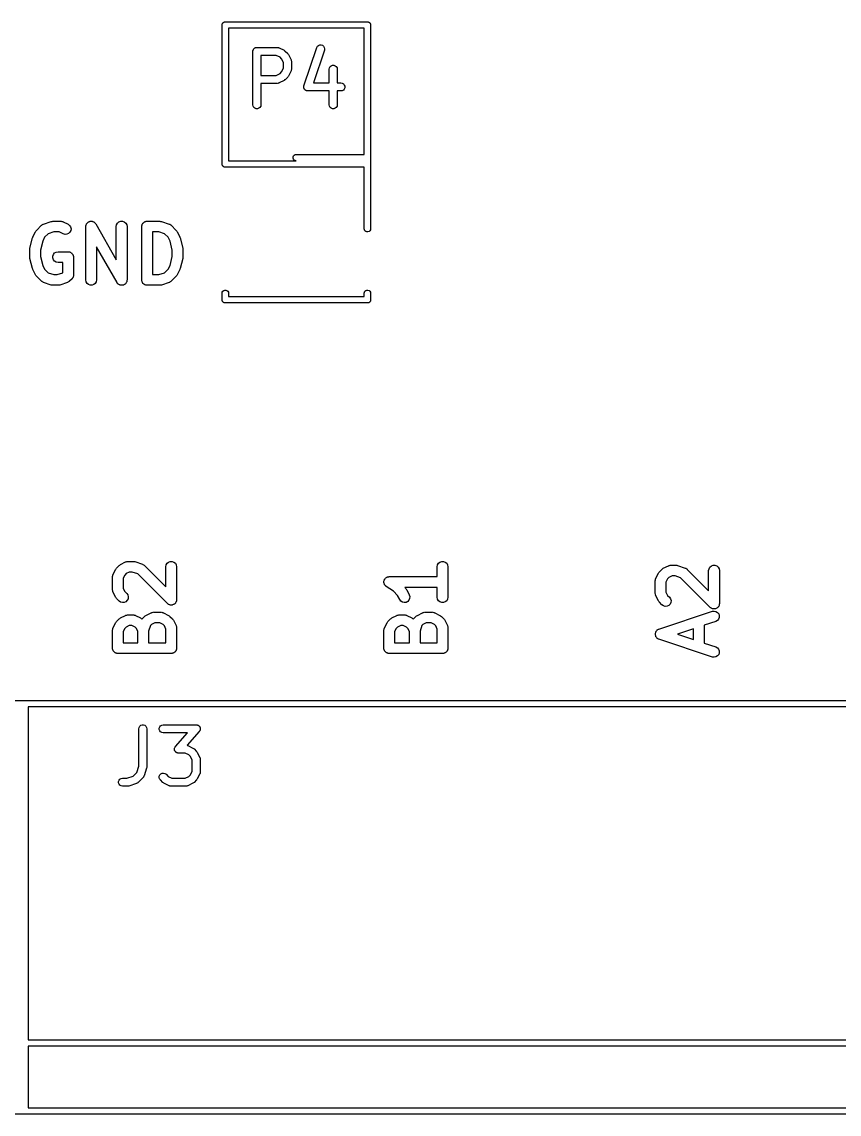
# Model space of a CAD drawing. Extents: x 78 to 141.7, y -125.4 to -84.3.
# Drawn here: x 110.74 to 126.04, y -125.2 to -104.77 of the extents above; entities that cross this region are included whole.
import ezdxf

# ---------------------------------------------------------------- set-up
doc = ezdxf.new("R2010")
doc.units = 0
doc.header["$MEASUREMENT"] = 0
doc.layers.add('BLACK', color=7, linetype='CONTINUOUS')

msp = doc.modelspace()

# ---------------------------------------------------------------- linework, layer by layer
at = {"layer": 'BLACK', "linetype": 'CONTINUOUS'}
for p, q in [((114.492, -104.814), (114.494, -104.809)), ((114.492, -104.82), (114.492, -104.814)), ((114.492, -107.414), (114.492, -104.82)), ((114.492, -104.82), (114.492, -104.82)), ((114.494, -104.809), (114.495, -104.804)), ((114.495, -104.804), (114.498, -104.8)), ((114.498, -104.8), (114.499, -104.795)), ((114.499, -104.795), (114.503, -104.79)), ((114.503, -104.79), (114.505, -104.786)), ((114.505, -104.786), (114.51, -104.782)), ((114.51, -104.782), (114.513, -104.778)), ((114.513, -104.778), (114.518, -104.776)), ((114.518, -104.776), (114.522, -104.772)), ((114.522, -104.772), (114.527, -104.77)), ((114.527, -104.77), (114.531, -104.768)), ((114.531, -104.768), (114.537, -104.767)), ((114.537, -104.767), (114.542, -104.765)), ((114.542, -104.765), (114.547, -104.765)), ((114.547, -104.765), (114.547, -104.765)), ((114.547, -104.765), (117.217, -104.765)), ((117.217, -104.765), (117.217, -104.765)), ((117.217, -104.765), (117.223, -104.765)), ((117.223, -104.765), (117.228, -104.767)), ((117.228, -104.767), (117.233, -104.768)), ((117.233, -104.768), (117.238, -104.77)), ((117.238, -104.77), (117.243, -104.772)), ((117.243, -104.772), (117.247, -104.776)), ((117.247, -104.776), (117.251, -104.778)), ((117.251, -104.778), (117.255, -104.782)), ((117.255, -104.782), (117.259, -104.786)), ((117.259, -104.786), (117.261, -104.79)), ((117.261, -104.79), (117.265, -104.795)), ((117.265, -104.795), (117.267, -104.8)), ((117.267, -104.8), (117.269, -104.804)), ((117.269, -104.804), (117.27, -104.809)), ((117.27, -104.809), (117.272, -104.814)), ((117.272, -104.814), (117.272, -104.82)), ((117.272, -104.82), (117.272, -104.82)), ((117.272, -104.82), (117.272, -108.64)), ((117.152, -104.885), (114.612, -104.885)), ((114.612, -104.885), (114.612, -107.365)), ((117.152, -107.245), (117.152, -104.885)), ((115.087, -105.269), (115.092, -105.265)), ((115.092, -105.265), (115.096, -105.26)), ((115.096, -105.26), (115.101, -105.257)), ((115.101, -105.257), (115.107, -105.252)), ((115.107, -105.252), (115.113, -105.25)), ((115.113, -105.25), (115.118, -105.247)), ((115.118, -105.247), (115.125, -105.246)), ((115.125, -105.246), (115.131, -105.244)), ((115.131, -105.244), (115.138, -105.244)), ((115.138, -105.244), (115.144, -105.242)), ((115.144, -105.242), (115.525, -105.242)), ((115.525, -105.242), (115.529, -105.243)), ((115.529, -105.243), (115.534, -105.243)), ((115.534, -105.243), (115.542, -105.245)), ((115.542, -105.245), (115.551, -105.247)), ((115.551, -105.247), (115.554, -105.249)), ((115.554, -105.249), (115.559, -105.25)), ((115.559, -105.25), (115.654, -105.298)), ((116.025, -105.96), (116.263, -105.246)), ((116.263, -105.246), (116.276, -105.223)), ((116.276, -105.223), (116.295, -105.206)), ((116.295, -105.206), (116.319, -105.196)), ((116.319, -105.196), (116.346, -105.196)), ((116.346, -105.196), (116.37, -105.204)), ((116.37, -105.204), (116.391, -105.22)), ((116.391, -105.22), (116.404, -105.242)), ((116.404, -105.242), (116.409, -105.268)), ((115.069, -105.317), (115.07, -105.311)), ((115.069, -106.317), (115.069, -105.317)), ((115.07, -105.304), (115.072, -105.298)), ((115.07, -105.311), (115.07, -105.304)), ((115.072, -105.298), (115.074, -105.292)), ((115.074, -105.292), (115.077, -105.286)), ((115.077, -105.286), (115.079, -105.28)), ((115.079, -105.28), (115.083, -105.275)), ((115.083, -105.275), (115.087, -105.269)), ((115.219, -105.392), (115.219, -105.766)), ((115.507, -105.392), (115.219, -105.392)), ((115.576, -105.427), (115.507, -105.392)), ((115.606, -105.457), (115.576, -105.427)), ((115.64, -105.526), (115.606, -105.457)), ((115.654, -105.298), (115.663, -105.305)), ((115.663, -105.305), (115.673, -105.312)), ((115.673, -105.312), (115.721, -105.36)), ((115.721, -105.36), (115.728, -105.369)), ((115.728, -105.369), (115.735, -105.379)), ((115.735, -105.379), (115.783, -105.474)), ((116.406, -105.293), (116.2, -105.909)), ((116.409, -105.268), (116.406, -105.293)), ((115.606, -105.702), (115.64, -105.633)), ((115.64, -105.633), (115.64, -105.526)), ((115.783, -105.474), (115.784, -105.478)), ((115.784, -105.478), (115.786, -105.482)), ((115.786, -105.482), (115.787, -105.491)), ((115.787, -105.668), (115.786, -105.676)), ((115.787, -105.491), (115.79, -105.499)), ((115.79, -105.659), (115.787, -105.668)), ((115.79, -105.499), (115.79, -105.504)), ((115.79, -105.504), (115.79, -105.508)), ((115.79, -105.508), (115.79, -105.651)), ((115.79, -105.651), (115.79, -105.655)), ((115.79, -105.655), (115.79, -105.659)), ((116.498, -105.651), (116.502, -105.625)), ((116.498, -105.909), (116.498, -105.651)), ((116.502, -105.625), (116.515, -105.603)), ((116.515, -105.603), (116.535, -105.586)), ((116.535, -105.586), (116.56, -105.577)), ((116.56, -105.577), (116.586, -105.577)), ((116.586, -105.577), (116.61, -105.586)), ((116.61, -105.586), (116.63, -105.603)), ((116.63, -105.603), (116.643, -105.625)), ((116.643, -105.625), (116.648, -105.651)), ((116.648, -105.651), (116.648, -105.909)), ((115.219, -105.766), (115.507, -105.766)), ((115.507, -105.766), (115.576, -105.732)), ((115.654, -105.861), (115.559, -105.908)), ((115.576, -105.732), (115.606, -105.702)), ((115.663, -105.853), (115.654, -105.861)), ((115.673, -105.847), (115.663, -105.853)), ((115.721, -105.799), (115.673, -105.847)), ((115.728, -105.789), (115.721, -105.799)), ((115.735, -105.779), (115.728, -105.789)), ((115.783, -105.684), (115.735, -105.779)), ((115.784, -105.68), (115.783, -105.684)), ((115.786, -105.676), (115.784, -105.68)), ((115.525, -105.916), (115.219, -105.916)), ((115.219, -105.916), (115.219, -106.317)), ((115.529, -105.915), (115.525, -105.916)), ((115.534, -105.916), (115.529, -105.915)), ((115.542, -105.913), (115.534, -105.916)), ((115.551, -105.912), (115.542, -105.913)), ((115.554, -105.91), (115.551, -105.912)), ((115.559, -105.908), (115.554, -105.91)), ((116.021, -105.986), (116.023, -105.979)), ((116.023, -105.992), (116.021, -105.986)), ((116.023, -105.971), (116.024, -105.966)), ((116.023, -105.979), (116.023, -105.971)), ((116.023, -105.997), (116.023, -105.992)), ((116.025, -106.004), (116.023, -105.997)), ((116.024, -105.966), (116.025, -105.96)), ((116.027, -106.012), (116.025, -106.004)), ((116.03, -106.016), (116.027, -106.012)), ((116.031, -106.022), (116.03, -106.016)), ((116.036, -106.027), (116.031, -106.022)), ((116.04, -106.034), (116.036, -106.027)), ((116.045, -106.037), (116.04, -106.034)), ((116.048, -106.042), (116.045, -106.037)), ((116.055, -106.045), (116.048, -106.042)), ((116.061, -106.05), (116.055, -106.045)), ((116.066, -106.052), (116.061, -106.05)), ((116.071, -106.055), (116.066, -106.052)), ((116.078, -106.056), (116.071, -106.055)), ((116.085, -106.058), (116.078, -106.056)), ((116.091, -106.058), (116.085, -106.058)), ((116.096, -106.059), (116.091, -106.058)), ((116.498, -106.059), (116.096, -106.059)), ((116.2, -105.909), (116.498, -105.909)), ((116.498, -106.317), (116.498, -106.059)), ((116.648, -105.909), (116.715, -105.909)), ((116.715, -106.059), (116.648, -106.059)), ((116.648, -106.059), (116.648, -106.317)), ((116.715, -105.909), (116.741, -105.914)), ((116.741, -106.055), (116.715, -106.059)), ((116.741, -105.914), (116.764, -105.927)), ((116.764, -106.042), (116.741, -106.055)), ((116.764, -105.927), (116.78, -105.947)), ((116.78, -106.022), (116.764, -106.042)), ((116.78, -105.947), (116.789, -105.971)), ((116.789, -105.997), (116.78, -106.022)), ((116.789, -105.971), (116.789, -105.997)), ((115.074, -106.343), (115.069, -106.317)), ((115.087, -106.366), (115.074, -106.343)), ((115.107, -106.382), (115.087, -106.366)), ((115.131, -106.391), (115.107, -106.382)), ((115.157, -106.391), (115.131, -106.391)), ((115.182, -106.382), (115.157, -106.391)), ((115.201, -106.366), (115.182, -106.382)), ((115.215, -106.343), (115.201, -106.366)), ((115.219, -106.317), (115.215, -106.343)), ((116.502, -106.343), (116.498, -106.317)), ((116.515, -106.366), (116.502, -106.343)), ((116.535, -106.382), (116.515, -106.366)), ((116.56, -106.391), (116.535, -106.382)), ((116.586, -106.391), (116.56, -106.391)), ((116.61, -106.382), (116.586, -106.391)), ((116.63, -106.366), (116.61, -106.382)), ((116.643, -106.343), (116.63, -106.366)), ((116.648, -106.317), (116.643, -106.343)), ((115.822, -107.294), (115.829, -107.275)), ((115.822, -107.316), (115.822, -107.294)), ((115.829, -107.275), (115.843, -107.258)), ((115.843, -107.258), (115.861, -107.248)), ((115.861, -107.248), (115.877, -107.245)), ((115.877, -107.245), (117.152, -107.245)), ((114.492, -107.436), (114.492, -107.414)), ((114.494, -107.441), (114.492, -107.436)), ((114.495, -107.446), (114.494, -107.441)), ((114.498, -107.45), (114.495, -107.446)), ((114.499, -107.455), (114.498, -107.45)), ((114.503, -107.46), (114.499, -107.455)), ((114.505, -107.464), (114.503, -107.46)), ((114.51, -107.468), (114.505, -107.464)), ((114.513, -107.472), (114.51, -107.468)), ((114.518, -107.474), (114.513, -107.472)), ((114.522, -107.478), (114.518, -107.474)), ((114.527, -107.48), (114.522, -107.478)), ((114.531, -107.482), (114.527, -107.48)), ((114.537, -107.483), (114.531, -107.482)), ((114.542, -107.485), (114.537, -107.483)), ((114.547, -107.485), (114.542, -107.485)), ((117.152, -107.485), (114.547, -107.485)), ((114.547, -107.485), (114.547, -107.485)), ((114.612, -107.365), (115.877, -107.365)), ((115.829, -107.335), (115.822, -107.316)), ((115.843, -107.352), (115.829, -107.335)), ((115.861, -107.362), (115.843, -107.352)), ((115.877, -107.365), (115.861, -107.362)), ((117.152, -108.64), (117.152, -107.485)), ((111.152, -108.548), (111.294, -108.501)), ((111.294, -108.501), (111.31, -108.498)), ((111.31, -108.498), (111.326, -108.495)), ((111.326, -108.495), (111.469, -108.495)), ((111.469, -108.495), (111.475, -108.496)), ((111.475, -108.496), (111.48, -108.496)), ((111.48, -108.496), (111.492, -108.499)), ((111.492, -108.499), (111.503, -108.501)), ((111.503, -108.501), (111.508, -108.504)), ((111.508, -108.504), (111.514, -108.506)), ((111.514, -108.506), (111.609, -108.554)), ((111.96, -108.538), (111.964, -108.531)), ((111.964, -108.531), (111.971, -108.525)), ((111.971, -108.525), (111.976, -108.518)), ((111.976, -108.518), (111.984, -108.514)), ((111.984, -108.514), (111.99, -108.509)), ((111.99, -108.509), (111.999, -108.506)), ((111.999, -108.506), (112.007, -108.501)), ((112.007, -108.501), (112.015, -108.5)), ((112.015, -108.5), (112.023, -108.497)), ((112.023, -108.497), (112.032, -108.497)), ((112.032, -108.497), (112.041, -108.495)), ((112.041, -108.495), (112.049, -108.497)), ((112.049, -108.497), (112.058, -108.497)), ((112.058, -108.497), (112.066, -108.5)), ((112.066, -108.5), (112.075, -108.502)), ((112.075, -108.502), (112.082, -108.506)), ((112.082, -108.506), (112.09, -108.509)), ((112.09, -108.509), (112.097, -108.515)), ((112.097, -108.515), (112.105, -108.519)), ((112.105, -108.519), (112.11, -108.526)), ((112.11, -108.526), (112.117, -108.531)), ((112.117, -108.531), (112.121, -108.539)), ((112.518, -108.561), (112.535, -108.531)), ((112.535, -108.531), (112.562, -108.509)), ((112.562, -108.509), (112.594, -108.497)), ((112.594, -108.497), (112.629, -108.497)), ((112.629, -108.497), (112.662, -108.509)), ((112.662, -108.509), (112.688, -108.531)), ((112.688, -108.531), (112.706, -108.561)), ((113.007, -108.539), (113.011, -108.531)), ((113.011, -108.531), (113.018, -108.525)), ((113.018, -108.525), (113.024, -108.519)), ((113.024, -108.519), (113.031, -108.514)), ((113.031, -108.514), (113.038, -108.509)), ((113.038, -108.509), (113.046, -108.506)), ((113.046, -108.506), (113.054, -108.501)), ((113.054, -108.501), (113.062, -108.5)), ((113.062, -108.5), (113.071, -108.497)), ((113.071, -108.497), (113.079, -108.497)), ((113.079, -108.497), (113.088, -108.495)), ((113.088, -108.495), (113.326, -108.495)), ((113.326, -108.495), (113.342, -108.498)), ((113.342, -108.498), (113.358, -108.501)), ((113.358, -108.501), (113.501, -108.548)), ((110.951, -108.789), (110.999, -108.694)), ((110.999, -108.694), (111.008, -108.681)), ((111.008, -108.681), (111.017, -108.668)), ((111.017, -108.668), (111.113, -108.572)), ((111.113, -108.572), (111.117, -108.569)), ((111.117, -108.569), (111.121, -108.565)), ((111.121, -108.565), (111.131, -108.559)), ((111.131, -108.559), (111.141, -108.552)), ((111.141, -108.552), (111.147, -108.551)), ((111.147, -108.551), (111.152, -108.548)), ((111.237, -108.73), (111.17, -108.797)), ((111.342, -108.695), (111.237, -108.73)), ((111.445, -108.695), (111.342, -108.695)), ((111.519, -108.732), (111.445, -108.695)), ((111.553, -108.742), (111.519, -108.732)), ((111.587, -108.74), (111.553, -108.742)), ((111.619, -108.726), (111.587, -108.74)), ((111.609, -108.554), (111.637, -108.574)), ((111.645, -108.703), (111.619, -108.726)), ((111.637, -108.574), (111.656, -108.603)), ((111.66, -108.672), (111.645, -108.703)), ((111.656, -108.603), (111.664, -108.637)), ((111.664, -108.637), (111.66, -108.672)), ((111.94, -108.595), (111.942, -108.587)), ((111.94, -109.595), (111.94, -108.595)), ((111.942, -108.578), (111.945, -108.57)), ((111.942, -108.587), (111.942, -108.578)), ((111.945, -108.57), (111.946, -108.561)), ((111.946, -108.561), (111.951, -108.553)), ((111.951, -108.553), (111.954, -108.545)), ((111.954, -108.545), (111.96, -108.538)), ((112.121, -108.539), (112.127, -108.546)), ((112.127, -108.546), (112.512, -109.219)), ((112.512, -108.595), (112.518, -108.561)), ((112.512, -109.219), (112.512, -108.595)), ((112.706, -108.561), (112.712, -108.595)), ((112.712, -108.595), (112.712, -109.595)), ((112.988, -108.595), (112.99, -108.587)), ((112.988, -109.595), (112.988, -108.595)), ((112.99, -108.578), (112.993, -108.57)), ((112.99, -108.587), (112.99, -108.578)), ((112.993, -108.57), (112.994, -108.561)), ((112.994, -108.561), (112.998, -108.554)), ((112.998, -108.554), (113.001, -108.545)), ((113.001, -108.545), (113.007, -108.539)), ((113.188, -108.695), (113.188, -109.495)), ((113.31, -108.695), (113.188, -108.695)), ((113.415, -108.73), (113.31, -108.695)), ((113.482, -108.797), (113.415, -108.73)), ((113.501, -108.548), (113.506, -108.551)), ((113.506, -108.551), (113.511, -108.552)), ((113.511, -108.552), (113.521, -108.559)), ((113.521, -108.559), (113.531, -108.565)), ((113.531, -108.565), (113.535, -108.569)), ((113.535, -108.569), (113.54, -108.572)), ((113.54, -108.572), (113.635, -108.668)), ((113.635, -108.668), (113.644, -108.681)), ((113.644, -108.681), (113.654, -108.694)), ((113.654, -108.694), (113.701, -108.789)), ((117.155, -108.656), (117.152, -108.64)), ((117.165, -108.674), (117.155, -108.656)), ((117.182, -108.688), (117.165, -108.674)), ((117.202, -108.695), (117.182, -108.688)), ((117.223, -108.695), (117.202, -108.695)), ((117.243, -108.688), (117.223, -108.695)), ((117.259, -108.674), (117.243, -108.688)), ((117.269, -108.656), (117.259, -108.674)), ((117.272, -108.64), (117.269, -108.656)), ((110.896, -109), (110.943, -108.809)), ((110.943, -108.809), (110.948, -108.799)), ((110.948, -108.799), (110.951, -108.789)), ((111.135, -108.868), (111.093, -109.036)), ((111.17, -108.797), (111.135, -108.868)), ((113.517, -108.868), (113.482, -108.797)), ((113.559, -109.036), (113.517, -108.868)), ((113.701, -108.789), (113.704, -108.799)), ((113.704, -108.799), (113.709, -108.809)), ((113.709, -108.809), (113.756, -109)), ((110.893, -109.024), (110.895, -109.012)), ((110.893, -109.167), (110.893, -109.024)), ((110.895, -109.012), (110.896, -109)), ((111.093, -109.036), (111.093, -109.154)), ((111.323, -109.149), (111.335, -109.117)), ((111.323, -109.184), (111.323, -109.149)), ((111.335, -109.117), (111.357, -109.09)), ((111.357, -109.09), (111.387, -109.073)), ((111.387, -109.073), (111.421, -109.067)), ((111.421, -109.067), (111.612, -109.067)), ((111.612, -109.067), (111.62, -109.068)), ((111.62, -109.068), (111.629, -109.068)), ((111.629, -109.068), (111.637, -109.071)), ((111.637, -109.071), (111.646, -109.073)), ((111.646, -109.073), (111.654, -109.077)), ((111.654, -109.077), (111.662, -109.08)), ((111.662, -109.08), (111.669, -109.086)), ((111.669, -109.086), (111.676, -109.09)), ((111.676, -109.09), (111.682, -109.097)), ((111.682, -109.097), (111.688, -109.103)), ((111.688, -109.103), (111.693, -109.11)), ((111.693, -109.11), (111.698, -109.117)), ((111.698, -109.117), (111.701, -109.125)), ((111.701, -109.125), (111.706, -109.133)), ((111.706, -109.133), (111.707, -109.141)), ((111.707, -109.141), (111.71, -109.149)), ((111.71, -109.149), (111.71, -109.158)), ((112.525, -109.645), (112.14, -108.972)), ((112.14, -108.972), (112.14, -109.595)), ((113.559, -109.155), (113.559, -109.036)), ((113.756, -109), (113.757, -109.012)), ((113.757, -109.012), (113.759, -109.024)), ((113.759, -109.024), (113.759, -109.167)), ((110.895, -109.179), (110.893, -109.167)), ((110.896, -109.191), (110.895, -109.179)), ((110.943, -109.382), (110.896, -109.191)), ((111.093, -109.154), (111.135, -109.322)), ((111.135, -109.322), (111.17, -109.393)), ((111.335, -109.217), (111.323, -109.184)), ((111.357, -109.243), (111.335, -109.217)), ((111.387, -109.261), (111.357, -109.243)), ((111.421, -109.267), (111.387, -109.261)), ((111.512, -109.267), (111.421, -109.267)), ((111.512, -109.459), (111.512, -109.267)), ((111.71, -109.158), (111.712, -109.167)), ((111.712, -109.167), (111.712, -109.5)), ((113.482, -109.393), (113.517, -109.322)), ((113.517, -109.322), (113.559, -109.155)), ((113.756, -109.191), (113.709, -109.382)), ((113.757, -109.179), (113.756, -109.191)), ((113.759, -109.167), (113.757, -109.179)), ((110.948, -109.392), (110.943, -109.382)), ((110.951, -109.402), (110.948, -109.392)), ((110.999, -109.497), (110.951, -109.402)), ((111.008, -109.51), (110.999, -109.497)), ((111.017, -109.523), (111.008, -109.51)), ((111.113, -109.618), (111.017, -109.523)), ((111.17, -109.393), (111.237, -109.46)), ((111.237, -109.46), (111.342, -109.495)), ((111.342, -109.495), (111.405, -109.495)), ((111.405, -109.495), (111.51, -109.46)), ((111.51, -109.46), (111.512, -109.459)), ((111.695, -109.553), (111.688, -109.564)), ((111.702, -109.542), (111.695, -109.553)), ((111.704, -109.538), (111.702, -109.542)), ((111.706, -109.534), (111.704, -109.538)), ((111.708, -109.521), (111.706, -109.534)), ((111.711, -109.509), (111.708, -109.521)), ((111.712, -109.5), (111.711, -109.504)), ((111.711, -109.504), (111.711, -109.509)), ((113.188, -109.495), (113.31, -109.495)), ((113.31, -109.495), (113.415, -109.46)), ((113.415, -109.46), (113.482, -109.393)), ((113.635, -109.523), (113.54, -109.618)), ((113.644, -109.51), (113.635, -109.523)), ((113.654, -109.497), (113.644, -109.51)), ((113.701, -109.402), (113.654, -109.497)), ((113.704, -109.392), (113.701, -109.402)), ((113.709, -109.382), (113.704, -109.392)), ((111.117, -109.622), (111.113, -109.618)), ((111.121, -109.626), (111.117, -109.622)), ((111.131, -109.632), (111.121, -109.626)), ((111.141, -109.638), (111.131, -109.632)), ((111.147, -109.64), (111.141, -109.638)), ((111.152, -109.643), (111.147, -109.64)), ((111.294, -109.69), (111.152, -109.643)), ((111.31, -109.693), (111.294, -109.69)), ((111.326, -109.695), (111.31, -109.693)), ((111.421, -109.695), (111.326, -109.695)), ((111.437, -109.693), (111.421, -109.695)), ((111.453, -109.69), (111.437, -109.693)), ((111.596, -109.643), (111.453, -109.69)), ((111.601, -109.64), (111.596, -109.643)), ((111.606, -109.638), (111.601, -109.64)), ((111.616, -109.632), (111.606, -109.638)), ((111.626, -109.626), (111.616, -109.632)), ((111.63, -109.622), (111.626, -109.626)), ((111.635, -109.618), (111.63, -109.622)), ((111.683, -109.571), (111.635, -109.618)), ((111.685, -109.567), (111.683, -109.571)), ((111.688, -109.564), (111.685, -109.567)), ((111.946, -109.63), (111.94, -109.595)), ((111.964, -109.66), (111.946, -109.63)), ((111.99, -109.682), (111.964, -109.66)), ((112.023, -109.694), (111.99, -109.682)), ((112.058, -109.694), (112.023, -109.694)), ((112.09, -109.682), (112.058, -109.694)), ((112.117, -109.66), (112.09, -109.682)), ((112.134, -109.63), (112.117, -109.66)), ((112.14, -109.595), (112.134, -109.63)), ((112.531, -109.652), (112.525, -109.645)), ((112.535, -109.66), (112.531, -109.652)), ((112.542, -109.665), (112.535, -109.66)), ((112.547, -109.672), (112.542, -109.665)), ((112.555, -109.676), (112.547, -109.672)), ((112.562, -109.682), (112.555, -109.676)), ((112.57, -109.685), (112.562, -109.682)), ((112.577, -109.689), (112.57, -109.685)), ((112.586, -109.691), (112.577, -109.689)), ((112.594, -109.694), (112.586, -109.691)), ((112.603, -109.694), (112.594, -109.694)), ((112.611, -109.695), (112.603, -109.694)), ((112.62, -109.694), (112.611, -109.695)), ((112.629, -109.694), (112.62, -109.694)), ((112.637, -109.691), (112.629, -109.694)), ((112.646, -109.69), (112.637, -109.691)), ((112.653, -109.685), (112.646, -109.69)), ((112.662, -109.682), (112.653, -109.685)), ((112.668, -109.677), (112.662, -109.682)), ((112.676, -109.672), (112.668, -109.677)), ((112.682, -109.665), (112.676, -109.672)), ((112.688, -109.66), (112.682, -109.665)), ((112.693, -109.652), (112.688, -109.66)), ((112.698, -109.646), (112.693, -109.652)), ((112.701, -109.637), (112.698, -109.646)), ((112.706, -109.63), (112.701, -109.637)), ((112.707, -109.621), (112.706, -109.63)), ((112.71, -109.613), (112.707, -109.621)), ((112.712, -109.595), (112.71, -109.604)), ((112.71, -109.604), (112.71, -109.613)), ((112.99, -109.604), (112.988, -109.595)), ((112.99, -109.613), (112.99, -109.604)), ((112.993, -109.621), (112.99, -109.613)), ((112.994, -109.63), (112.993, -109.621)), ((112.998, -109.637), (112.994, -109.63)), ((113.001, -109.645), (112.998, -109.637)), ((113.007, -109.652), (113.001, -109.645)), ((113.011, -109.66), (113.007, -109.652)), ((113.018, -109.665), (113.011, -109.66)), ((113.024, -109.672), (113.018, -109.665)), ((113.031, -109.676), (113.024, -109.672)), ((113.038, -109.682), (113.031, -109.676)), ((113.046, -109.685), (113.038, -109.682)), ((113.054, -109.689), (113.046, -109.685)), ((113.062, -109.691), (113.054, -109.689)), ((113.071, -109.694), (113.062, -109.691)), ((113.079, -109.694), (113.071, -109.694)), ((113.088, -109.695), (113.079, -109.694)), ((113.326, -109.695), (113.088, -109.695)), ((113.342, -109.693), (113.326, -109.695)), ((113.358, -109.69), (113.342, -109.693)), ((113.501, -109.643), (113.358, -109.69)), ((113.506, -109.64), (113.501, -109.643)), ((113.511, -109.638), (113.506, -109.64)), ((113.521, -109.632), (113.511, -109.638)), ((113.531, -109.626), (113.521, -109.632)), ((113.535, -109.622), (113.531, -109.626)), ((113.54, -109.618), (113.535, -109.622)), ((114.492, -109.84), (114.495, -109.824)), ((114.492, -109.954), (114.492, -109.84)), ((114.492, -109.976), (114.492, -109.954)), ((114.495, -109.824), (114.505, -109.806)), ((114.505, -109.806), (114.522, -109.792)), ((114.522, -109.792), (114.542, -109.785)), ((114.542, -109.785), (114.563, -109.785)), ((114.563, -109.785), (114.583, -109.792)), ((114.583, -109.792), (114.599, -109.806)), ((114.599, -109.806), (114.609, -109.824)), ((114.609, -109.824), (114.612, -109.84)), ((114.612, -109.84), (114.612, -109.905)), ((114.612, -109.905), (117.152, -109.905)), ((117.152, -109.84), (117.155, -109.824)), ((117.152, -109.905), (117.152, -109.84)), ((117.155, -109.824), (117.165, -109.806)), ((117.165, -109.806), (117.182, -109.792)), ((117.182, -109.792), (117.202, -109.785)), ((117.202, -109.785), (117.223, -109.785)), ((117.223, -109.785), (117.243, -109.792)), ((117.243, -109.792), (117.259, -109.806)), ((117.259, -109.806), (117.269, -109.824)), ((117.269, -109.824), (117.272, -109.84)), ((117.272, -109.84), (117.272, -109.97)), ((114.494, -109.981), (114.492, -109.976)), ((114.495, -109.986), (114.494, -109.981)), ((114.498, -109.99), (114.495, -109.986)), ((114.499, -109.995), (114.498, -109.99)), ((114.503, -110), (114.499, -109.995)), ((114.505, -110.004), (114.503, -110)), ((114.51, -110.008), (114.505, -110.004)), ((114.513, -110.012), (114.51, -110.008)), ((114.518, -110.014), (114.513, -110.012)), ((114.522, -110.018), (114.518, -110.014)), ((114.527, -110.02), (114.522, -110.018)), ((114.531, -110.022), (114.527, -110.02)), ((114.537, -110.023), (114.531, -110.022)), ((114.542, -110.025), (114.537, -110.023)), ((114.547, -110.025), (114.542, -110.025)), ((117.217, -110.025), (114.547, -110.025)), ((114.547, -110.025), (114.547, -110.025)), ((117.223, -110.025), (117.217, -110.025)), ((117.217, -110.025), (117.217, -110.025)), ((117.228, -110.023), (117.223, -110.025)), ((117.233, -110.022), (117.228, -110.023)), ((117.238, -110.02), (117.233, -110.022)), ((117.243, -110.018), (117.238, -110.02)), ((117.247, -110.014), (117.243, -110.018)), ((117.251, -110.012), (117.247, -110.014)), ((117.255, -110.008), (117.251, -110.012)), ((117.259, -110.004), (117.255, -110.008)), ((117.261, -110), (117.259, -110.004)), ((117.265, -109.995), (117.261, -110)), ((117.267, -109.99), (117.265, -109.995)), ((117.269, -109.986), (117.267, -109.99)), ((117.27, -109.981), (117.269, -109.986)), ((117.272, -109.976), (117.27, -109.981)), ((117.272, -109.97), (117.272, -109.97)), ((117.272, -109.97), (117.272, -109.976)), ((112.591, -114.919), (112.686, -114.872)), ((112.686, -114.872), (112.692, -114.87)), ((112.692, -114.87), (112.697, -114.867)), ((112.697, -114.867), (112.708, -114.865)), ((112.708, -114.865), (112.72, -114.862)), ((112.72, -114.862), (112.725, -114.862)), ((112.725, -114.862), (112.731, -114.861)), ((112.731, -114.861), (112.826, -114.861)), ((112.826, -114.861), (112.842, -114.864)), ((112.842, -114.864), (112.858, -114.866)), ((112.858, -114.866), (113.001, -114.914)), ((113.49, -114.875), (113.523, -114.863)), ((113.523, -114.863), (113.558, -114.863)), ((113.558, -114.863), (113.59, -114.875)), ((118.57, -114.875), (118.603, -114.863)), ((118.603, -114.863), (118.638, -114.863)), ((118.638, -114.863), (118.67, -114.875)), ((112.451, -115.107), (112.499, -115.012)), ((112.499, -115.012), (112.508, -114.999)), ((112.508, -114.999), (112.517, -114.986)), ((112.517, -114.986), (112.565, -114.938)), ((112.565, -114.938), (112.578, -114.929)), ((112.578, -114.929), (112.591, -114.919)), ((112.755, -115.061), (112.695, -115.091)), ((112.81, -115.061), (112.755, -115.061)), ((112.915, -115.096), (112.81, -115.061)), ((113.001, -114.914), (113.006, -114.917)), ((113.006, -114.917), (113.011, -114.918)), ((113.011, -114.918), (113.021, -114.925)), ((113.021, -114.925), (113.031, -114.931)), ((113.031, -114.931), (113.035, -114.935)), ((113.035, -114.935), (113.04, -114.938)), ((113.04, -114.938), (113.44, -115.339)), ((113.44, -114.961), (113.447, -114.927)), ((113.44, -115.339), (113.44, -114.961)), ((113.447, -114.927), (113.464, -114.897)), ((113.464, -114.897), (113.49, -114.875)), ((113.59, -114.875), (113.617, -114.897)), ((113.617, -114.897), (113.634, -114.927)), ((113.634, -114.927), (113.64, -114.961)), ((113.64, -114.961), (113.64, -115.58)), ((118.52, -114.961), (118.527, -114.927)), ((118.52, -115.147), (118.52, -114.961)), ((118.527, -114.927), (118.544, -114.897)), ((118.544, -114.897), (118.57, -114.875)), ((118.67, -114.875), (118.697, -114.897)), ((118.697, -114.897), (118.714, -114.927)), ((118.714, -114.927), (118.72, -114.961)), ((118.72, -114.961), (118.72, -115.533)), ((122.659, -115.083), (122.668, -115.07)), ((122.668, -115.07), (122.677, -115.057)), ((122.677, -115.057), (122.725, -115.01)), ((122.725, -115.01), (122.738, -115)), ((122.738, -115), (122.751, -114.991)), ((122.751, -114.991), (122.846, -114.943)), ((122.846, -114.943), (122.852, -114.942)), ((122.852, -114.942), (122.857, -114.939)), ((122.857, -114.939), (122.868, -114.937)), ((122.868, -114.937), (122.88, -114.933)), ((122.88, -114.933), (122.885, -114.934)), ((122.885, -114.934), (122.891, -114.933)), ((122.891, -114.933), (122.986, -114.933)), ((122.986, -114.933), (123.002, -114.935)), ((123.002, -114.935), (123.018, -114.938)), ((123.018, -114.938), (123.161, -114.985)), ((123.161, -114.985), (123.166, -114.988)), ((123.166, -114.988), (123.171, -114.99)), ((123.171, -114.99), (123.181, -114.996)), ((123.181, -114.996), (123.191, -115.002)), ((123.191, -115.002), (123.195, -115.006)), ((123.195, -115.006), (123.2, -115.01)), ((123.2, -115.01), (123.6, -115.41)), ((123.6, -115.033), (123.607, -114.999)), ((123.6, -115.41), (123.6, -115.033)), ((123.607, -114.999), (123.624, -114.968)), ((123.624, -114.968), (123.65, -114.946)), ((123.65, -114.946), (123.683, -114.934)), ((123.683, -114.934), (123.718, -114.934)), ((123.718, -114.934), (123.75, -114.946)), ((123.75, -114.946), (123.777, -114.968)), ((123.777, -114.968), (123.794, -114.999)), ((123.794, -114.999), (123.8, -115.033)), ((123.8, -115.033), (123.8, -115.652)), ((112.44, -115.152), (112.441, -115.146)), ((112.44, -115.39), (112.44, -115.152)), ((112.441, -115.14), (112.444, -115.129)), ((112.441, -115.146), (112.441, -115.14)), ((112.444, -115.129), (112.447, -115.118)), ((112.447, -115.118), (112.449, -115.113)), ((112.449, -115.113), (112.451, -115.107)), ((112.67, -115.116), (112.64, -115.175)), ((112.64, -115.175), (112.64, -115.366)), ((112.695, -115.091), (112.67, -115.116)), ((113.47, -115.651), (112.915, -115.096)), ((117.521, -115.241), (117.522, -115.235)), ((117.522, -115.252), (117.521, -115.241)), ((117.522, -115.23), (117.526, -115.218)), ((117.522, -115.235), (117.522, -115.23)), ((117.522, -115.264), (117.522, -115.252)), ((117.524, -115.27), (117.522, -115.264)), ((117.525, -115.275), (117.524, -115.27)), ((117.53, -115.286), (117.525, -115.275)), ((117.526, -115.218), (117.529, -115.207)), ((117.529, -115.207), (117.532, -115.202)), ((117.532, -115.202), (117.534, -115.197)), ((117.534, -115.197), (117.542, -115.188)), ((117.542, -115.188), (117.548, -115.178)), ((117.548, -115.178), (117.553, -115.175)), ((117.553, -115.175), (117.556, -115.17)), ((117.556, -115.17), (117.567, -115.164)), ((117.567, -115.164), (117.576, -115.157)), ((117.576, -115.157), (117.581, -115.156)), ((117.581, -115.156), (117.586, -115.153)), ((117.586, -115.153), (117.598, -115.151)), ((117.598, -115.151), (117.61, -115.148)), ((117.61, -115.148), (117.615, -115.148)), ((117.615, -115.148), (117.62, -115.147)), ((117.62, -115.147), (118.52, -115.147)), ((122.6, -115.223), (122.602, -115.218)), ((122.6, -115.461), (122.6, -115.223)), ((122.601, -115.212), (122.604, -115.201)), ((122.602, -115.218), (122.601, -115.212)), ((122.604, -115.201), (122.607, -115.189)), ((122.607, -115.189), (122.609, -115.184)), ((122.609, -115.184), (122.611, -115.178)), ((122.611, -115.178), (122.659, -115.083)), ((122.83, -115.187), (122.8, -115.247)), ((122.8, -115.247), (122.8, -115.438)), ((122.855, -115.163), (122.83, -115.187)), ((122.915, -115.133), (122.855, -115.163)), ((122.97, -115.133), (122.915, -115.133)), ((123.075, -115.168), (122.97, -115.133)), ((123.63, -115.722), (123.075, -115.168)), ((112.441, -115.396), (112.44, -115.39)), ((112.441, -115.401), (112.441, -115.396)), ((112.444, -115.413), (112.441, -115.401)), ((112.447, -115.424), (112.444, -115.413)), ((112.449, -115.429), (112.447, -115.424)), ((112.451, -115.435), (112.449, -115.429)), ((112.499, -115.53), (112.451, -115.435)), ((112.64, -115.366), (112.67, -115.426)), ((112.67, -115.426), (112.706, -115.462)), ((112.706, -115.462), (112.726, -115.49)), ((117.534, -115.297), (117.53, -115.286)), ((117.537, -115.301), (117.534, -115.297)), ((117.54, -115.306), (117.537, -115.301)), ((117.549, -115.314), (117.54, -115.306)), ((117.556, -115.324), (117.549, -115.314)), ((117.561, -115.326), (117.556, -115.324)), ((117.565, -115.33), (117.561, -115.326)), ((117.7, -115.42), (117.565, -115.33)), ((117.776, -115.497), (117.7, -115.42)), ((118.52, -115.347), (117.91, -115.347)), ((117.91, -115.347), (117.929, -115.367)), ((117.929, -115.367), (117.939, -115.38)), ((117.939, -115.38), (117.948, -115.393)), ((117.948, -115.393), (117.996, -115.488)), ((118.52, -115.533), (118.52, -115.347)), ((122.602, -115.467), (122.6, -115.461)), ((122.601, -115.473), (122.602, -115.467)), ((122.604, -115.484), (122.601, -115.473)), ((122.607, -115.495), (122.604, -115.484)), ((122.8, -115.438), (122.83, -115.497)), ((112.508, -115.543), (112.499, -115.53)), ((112.517, -115.556), (112.508, -115.543)), ((112.565, -115.603), (112.517, -115.556)), ((112.593, -115.623), (112.565, -115.603)), ((112.627, -115.632), (112.593, -115.623)), ((112.662, -115.629), (112.627, -115.632)), ((112.693, -115.615), (112.662, -115.629)), ((112.718, -115.59), (112.693, -115.615)), ((112.732, -115.559), (112.718, -115.59)), ((112.726, -115.49), (112.735, -115.524)), ((112.735, -115.524), (112.732, -115.559)), ((113.48, -115.659), (113.47, -115.651)), ((113.49, -115.667), (113.48, -115.659)), ((113.495, -115.668), (113.49, -115.667)), ((113.498, -115.671), (113.495, -115.668)), ((113.511, -115.674), (113.498, -115.671)), ((113.523, -115.679), (113.511, -115.674)), ((113.528, -115.679), (113.523, -115.679)), ((113.532, -115.68), (113.528, -115.679)), ((113.545, -115.679), (113.532, -115.68)), ((113.558, -115.679), (113.545, -115.679)), ((113.562, -115.677), (113.558, -115.679)), ((113.566, -115.677), (113.562, -115.677)), ((113.578, -115.671), (113.566, -115.677)), ((113.59, -115.667), (113.578, -115.671)), ((113.594, -115.664), (113.59, -115.667)), ((113.598, -115.662), (113.594, -115.664)), ((113.607, -115.653), (113.598, -115.662)), ((113.617, -115.645), (113.607, -115.653)), ((113.619, -115.641), (113.617, -115.645)), ((113.622, -115.638), (113.619, -115.641)), ((113.628, -115.626), (113.622, -115.638)), ((113.634, -115.615), (113.628, -115.626)), ((113.635, -115.61), (113.634, -115.615)), ((113.637, -115.606), (113.635, -115.61)), ((113.638, -115.593), (113.637, -115.606)), ((113.64, -115.58), (113.638, -115.593)), ((117.817, -115.577), (117.776, -115.497)), ((117.837, -115.605), (117.817, -115.577)), ((117.866, -115.624), (117.837, -115.605)), ((117.9, -115.633), (117.866, -115.624)), ((117.935, -115.629), (117.9, -115.633)), ((117.966, -115.613), (117.935, -115.629)), ((117.99, -115.588), (117.966, -115.613)), ((118.003, -115.556), (117.99, -115.588)), ((117.996, -115.488), (118.006, -115.521)), ((118.006, -115.521), (118.003, -115.556)), ((118.527, -115.567), (118.52, -115.533)), ((118.544, -115.597), (118.527, -115.567)), ((118.57, -115.619), (118.544, -115.597)), ((118.603, -115.631), (118.57, -115.619)), ((118.638, -115.631), (118.603, -115.631)), ((118.67, -115.619), (118.638, -115.631)), ((118.697, -115.597), (118.67, -115.619)), ((118.714, -115.567), (118.697, -115.597)), ((118.72, -115.533), (118.714, -115.567)), ((122.609, -115.5), (122.607, -115.495)), ((122.611, -115.506), (122.609, -115.5)), ((122.659, -115.601), (122.611, -115.506)), ((122.668, -115.614), (122.659, -115.601)), ((122.677, -115.627), (122.668, -115.614)), ((122.725, -115.675), (122.677, -115.627)), ((122.753, -115.695), (122.725, -115.675)), ((122.853, -115.686), (122.822, -115.701)), ((122.83, -115.497), (122.866, -115.533)), ((122.878, -115.661), (122.853, -115.686)), ((122.866, -115.533), (122.886, -115.562)), ((122.892, -115.63), (122.878, -115.661)), ((122.886, -115.562), (122.895, -115.595)), ((122.895, -115.595), (122.892, -115.63)), ((123.794, -115.686), (123.788, -115.697)), ((123.795, -115.682), (123.794, -115.686)), ((123.797, -115.678), (123.795, -115.682)), ((123.798, -115.665), (123.797, -115.678)), ((123.8, -115.652), (123.798, -115.665)), ((112.591, -115.919), (112.686, -115.872)), ((112.686, -115.872), (112.692, -115.87)), ((112.692, -115.87), (112.697, -115.867)), ((112.697, -115.867), (112.708, -115.865)), ((112.708, -115.865), (112.72, -115.862)), ((112.72, -115.862), (112.725, -115.862)), ((112.725, -115.862), (112.731, -115.861)), ((112.731, -115.861), (112.826, -115.861)), ((112.826, -115.861), (112.832, -115.862)), ((112.832, -115.862), (112.838, -115.862)), ((112.838, -115.862), (112.849, -115.865)), ((112.849, -115.865), (112.86, -115.867)), ((112.86, -115.867), (112.865, -115.87)), ((112.865, -115.87), (112.871, -115.872)), ((112.871, -115.872), (112.966, -115.919)), ((112.994, -115.938), (113.041, -115.891)), ((113.041, -115.891), (113.054, -115.881)), ((113.054, -115.881), (113.067, -115.872)), ((113.067, -115.872), (113.162, -115.824)), ((113.162, -115.824), (113.168, -115.823)), ((113.168, -115.823), (113.173, -115.82)), ((113.173, -115.82), (113.185, -115.818)), ((113.185, -115.818), (113.196, -115.814)), ((113.196, -115.814), (113.201, -115.815)), ((113.201, -115.815), (113.207, -115.814)), ((113.207, -115.814), (113.35, -115.814)), ((113.35, -115.814), (113.356, -115.815)), ((113.356, -115.815), (113.361, -115.814)), ((113.361, -115.814), (113.373, -115.818)), ((113.373, -115.818), (113.384, -115.82)), ((113.384, -115.82), (113.389, -115.823)), ((113.389, -115.823), (113.395, -115.824)), ((113.395, -115.824), (113.49, -115.872)), ((113.49, -115.872), (113.503, -115.881)), ((113.503, -115.881), (113.516, -115.891)), ((113.516, -115.891), (113.564, -115.938)), ((117.671, -115.919), (117.766, -115.872)), ((117.766, -115.872), (117.772, -115.87)), ((117.772, -115.87), (117.777, -115.867)), ((117.777, -115.867), (117.788, -115.865)), ((117.788, -115.865), (117.8, -115.862)), ((117.8, -115.862), (117.805, -115.862)), ((117.805, -115.862), (117.811, -115.861)), ((117.811, -115.861), (117.906, -115.861)), ((117.906, -115.861), (117.912, -115.862)), ((117.912, -115.862), (117.918, -115.862)), ((117.918, -115.862), (117.929, -115.865)), ((117.929, -115.865), (117.94, -115.867)), ((117.94, -115.867), (117.945, -115.87)), ((117.945, -115.87), (117.951, -115.872)), ((117.951, -115.872), (118.046, -115.919)), ((118.074, -115.938), (118.121, -115.891)), ((118.121, -115.891), (118.134, -115.881)), ((118.134, -115.881), (118.147, -115.872)), ((118.147, -115.872), (118.242, -115.824)), ((118.242, -115.824), (118.248, -115.823)), ((118.248, -115.823), (118.253, -115.82)), ((118.253, -115.82), (118.265, -115.818)), ((118.265, -115.818), (118.276, -115.814)), ((118.276, -115.814), (118.281, -115.815)), ((118.281, -115.815), (118.287, -115.814)), ((118.287, -115.814), (118.43, -115.814)), ((118.43, -115.814), (118.436, -115.815)), ((118.436, -115.815), (118.441, -115.814)), ((118.441, -115.814), (118.453, -115.818)), ((118.453, -115.818), (118.464, -115.82)), ((118.464, -115.82), (118.469, -115.823)), ((118.469, -115.823), (118.475, -115.824)), ((118.475, -115.824), (118.57, -115.872)), ((118.57, -115.872), (118.583, -115.881)), ((118.583, -115.881), (118.596, -115.891)), ((118.596, -115.891), (118.644, -115.938)), ((122.669, -116.128), (123.669, -115.795)), ((122.787, -115.704), (122.753, -115.695)), ((122.822, -115.701), (122.787, -115.704)), ((123.64, -115.73), (123.63, -115.722)), ((123.65, -115.738), (123.64, -115.73)), ((123.655, -115.74), (123.65, -115.738)), ((123.658, -115.742), (123.655, -115.74)), ((123.671, -115.746), (123.658, -115.742)), ((123.669, -115.795), (123.703, -115.79)), ((123.683, -115.75), (123.671, -115.746)), ((123.688, -115.75), (123.683, -115.75)), ((123.692, -115.751), (123.688, -115.75)), ((123.705, -115.75), (123.692, -115.751)), ((123.703, -115.79), (123.737, -115.797)), ((123.718, -115.75), (123.705, -115.75)), ((123.722, -115.749), (123.718, -115.75)), ((123.726, -115.748), (123.722, -115.749)), ((123.738, -115.743), (123.726, -115.748)), ((123.737, -115.797), (123.767, -115.815)), ((123.75, -115.738), (123.738, -115.743)), ((123.754, -115.736), (123.75, -115.738)), ((123.758, -115.734), (123.754, -115.736)), ((123.767, -115.724), (123.758, -115.734)), ((123.777, -115.716), (123.767, -115.724)), ((123.767, -115.815), (123.788, -115.842)), ((123.779, -115.712), (123.777, -115.716)), ((123.782, -115.709), (123.779, -115.712)), ((123.788, -115.697), (123.782, -115.709)), ((123.788, -115.842), (123.799, -115.875)), ((123.799, -115.875), (123.798, -115.91)), ((112.451, -116.107), (112.499, -116.012)), ((112.499, -116.012), (112.508, -115.999)), ((112.508, -115.999), (112.517, -115.986)), ((112.517, -115.986), (112.565, -115.938)), ((112.565, -115.938), (112.578, -115.929)), ((112.578, -115.929), (112.591, -115.919)), ((112.695, -116.091), (112.67, -116.116)), ((112.755, -116.061), (112.695, -116.091)), ((112.803, -116.061), (112.755, -116.061)), ((112.862, -116.091), (112.803, -116.061)), ((112.887, -116.116), (112.862, -116.091)), ((112.966, -115.919), (112.979, -115.929)), ((112.979, -115.929), (112.992, -115.938)), ((112.992, -115.938), (112.993, -115.939)), ((112.993, -115.939), (112.994, -115.938)), ((113.152, -116.063), (113.117, -116.168)), ((113.171, -116.043), (113.152, -116.063)), ((113.231, -116.014), (113.171, -116.043)), ((113.326, -116.014), (113.231, -116.014)), ((113.386, -116.043), (113.326, -116.014)), ((113.411, -116.068), (113.386, -116.043)), ((113.44, -116.128), (113.411, -116.068)), ((113.564, -115.938), (113.573, -115.951)), ((113.573, -115.951), (113.582, -115.964)), ((113.582, -115.964), (113.63, -116.059)), ((113.63, -116.059), (113.632, -116.065)), ((113.632, -116.065), (113.634, -116.07)), ((113.634, -116.07), (113.637, -116.081)), ((113.637, -116.081), (113.64, -116.093)), ((113.64, -116.093), (113.639, -116.098)), ((113.639, -116.098), (113.64, -116.104)), ((117.531, -116.107), (117.579, -116.012)), ((117.579, -116.012), (117.588, -115.999)), ((117.588, -115.999), (117.597, -115.986)), ((117.597, -115.986), (117.645, -115.938)), ((117.645, -115.938), (117.658, -115.929)), ((117.658, -115.929), (117.671, -115.919)), ((117.775, -116.091), (117.75, -116.116)), ((117.835, -116.061), (117.775, -116.091)), ((117.883, -116.061), (117.835, -116.061)), ((117.942, -116.091), (117.883, -116.061)), ((117.967, -116.116), (117.942, -116.091)), ((118.046, -115.919), (118.059, -115.929)), ((118.059, -115.929), (118.072, -115.938)), ((118.072, -115.938), (118.073, -115.939)), ((118.073, -115.939), (118.074, -115.938)), ((118.232, -116.063), (118.197, -116.168)), ((118.251, -116.043), (118.232, -116.063)), ((118.311, -116.014), (118.251, -116.043)), ((118.406, -116.014), (118.311, -116.014)), ((118.466, -116.043), (118.406, -116.014)), ((118.491, -116.068), (118.466, -116.043)), ((118.52, -116.128), (118.491, -116.068)), ((118.644, -115.938), (118.653, -115.951)), ((118.653, -115.951), (118.662, -115.964)), ((118.662, -115.964), (118.71, -116.059)), ((118.71, -116.059), (118.712, -116.065)), ((118.712, -116.065), (118.714, -116.07)), ((118.714, -116.07), (118.717, -116.081)), ((118.717, -116.081), (118.72, -116.093)), ((118.72, -116.093), (118.719, -116.098)), ((118.719, -116.098), (118.72, -116.104)), ((123.732, -115.985), (123.515, -116.057)), ((123.515, -116.057), (123.515, -116.389)), ((123.763, -115.968), (123.732, -115.985)), ((123.786, -115.942), (123.763, -115.968)), ((123.798, -115.91), (123.786, -115.942)), ((112.44, -116.152), (112.441, -116.146)), ((112.44, -116.485), (112.44, -116.152)), ((112.441, -116.14), (112.444, -116.129)), ((112.441, -116.146), (112.441, -116.14)), ((112.444, -116.129), (112.447, -116.118)), ((112.447, -116.118), (112.449, -116.113)), ((112.449, -116.113), (112.451, -116.107)), ((112.67, -116.116), (112.64, -116.175)), ((112.64, -116.175), (112.64, -116.385)), ((112.917, -116.175), (112.887, -116.116)), ((112.917, -116.385), (112.917, -116.175)), ((113.117, -116.168), (113.117, -116.385)), ((113.44, -116.385), (113.44, -116.128)), ((113.64, -116.104), (113.64, -116.485)), ((117.52, -116.152), (117.521, -116.146)), ((117.52, -116.485), (117.52, -116.152)), ((117.521, -116.14), (117.524, -116.129)), ((117.521, -116.146), (117.521, -116.14)), ((117.524, -116.129), (117.527, -116.118)), ((117.527, -116.118), (117.529, -116.113)), ((117.529, -116.113), (117.531, -116.107)), ((117.75, -116.116), (117.72, -116.175)), ((117.72, -116.175), (117.72, -116.385)), ((117.997, -116.175), (117.967, -116.116)), ((117.997, -116.385), (117.997, -116.175)), ((118.197, -116.168), (118.197, -116.385)), ((118.52, -116.385), (118.52, -116.128)), ((118.72, -116.104), (118.72, -116.485)), ((122.602, -116.206), (122.603, -116.203)), ((122.602, -116.209), (122.602, -116.206)), ((122.602, -116.223), (122.602, -116.209)), ((122.602, -116.238), (122.602, -116.223)), ((122.602, -116.24), (122.602, -116.238)), ((122.603, -116.243), (122.602, -116.24)), ((122.603, -116.203), (122.608, -116.189)), ((122.608, -116.257), (122.603, -116.243)), ((122.608, -116.189), (122.613, -116.176)), ((122.613, -116.271), (122.608, -116.257)), ((122.613, -116.176), (122.614, -116.173)), ((122.614, -116.273), (122.613, -116.271)), ((122.614, -116.173), (122.615, -116.171)), ((122.615, -116.276), (122.614, -116.273)), ((122.615, -116.171), (122.625, -116.16)), ((122.625, -116.287), (122.615, -116.276)), ((122.625, -116.16), (122.634, -116.148)), ((122.634, -116.298), (122.625, -116.287)), ((122.634, -116.148), (122.637, -116.147)), ((122.637, -116.299), (122.634, -116.298)), ((122.637, -116.147), (122.638, -116.145)), ((122.638, -116.302), (122.637, -116.299)), ((122.638, -116.145), (122.651, -116.138)), ((122.651, -116.309), (122.638, -116.302)), ((122.651, -116.138), (122.664, -116.13)), ((122.664, -116.13), (122.666, -116.13)), ((122.666, -116.13), (122.669, -116.128)), ((123.315, -116.124), (123.017, -116.223)), ((123.017, -116.223), (123.315, -116.323)), ((123.315, -116.323), (123.315, -116.124)), ((112.442, -116.494), (112.44, -116.485)), ((112.442, -116.502), (112.442, -116.494)), ((112.445, -116.511), (112.442, -116.502)), ((112.64, -116.385), (112.917, -116.385)), ((113.117, -116.385), (113.44, -116.385)), ((113.639, -116.502), (113.636, -116.511)), ((113.64, -116.485), (113.639, -116.494)), ((113.639, -116.494), (113.639, -116.502)), ((117.522, -116.494), (117.52, -116.485)), ((117.522, -116.502), (117.522, -116.494)), ((117.525, -116.511), (117.522, -116.502)), ((117.72, -116.385), (117.997, -116.385)), ((118.197, -116.385), (118.52, -116.385)), ((118.719, -116.502), (118.716, -116.511)), ((118.72, -116.485), (118.719, -116.494)), ((118.719, -116.494), (118.719, -116.502)), ((122.664, -116.316), (122.651, -116.309)), ((122.666, -116.317), (122.664, -116.316)), ((122.669, -116.318), (122.666, -116.317)), ((123.669, -116.651), (122.669, -116.318)), ((123.515, -116.389), (123.732, -116.462)), ((123.732, -116.462), (123.763, -116.478)), ((123.763, -116.478), (123.786, -116.504)), ((123.786, -116.504), (123.798, -116.536)), ((112.447, -116.519), (112.445, -116.511)), ((112.451, -116.527), (112.447, -116.519)), ((112.454, -116.535), (112.451, -116.527)), ((112.46, -116.542), (112.454, -116.535)), ((112.464, -116.549), (112.46, -116.542)), ((112.471, -116.555), (112.464, -116.549)), ((112.476, -116.562), (112.471, -116.555)), ((112.484, -116.566), (112.476, -116.562)), ((112.49, -116.572), (112.484, -116.566)), ((112.499, -116.575), (112.49, -116.572)), ((112.506, -116.579), (112.499, -116.575)), ((112.515, -116.581), (112.506, -116.579)), ((112.523, -116.584), (112.515, -116.581)), ((112.532, -116.584), (112.523, -116.584)), ((112.54, -116.585), (112.532, -116.584)), ((113.54, -116.585), (112.54, -116.585)), ((113.549, -116.584), (113.54, -116.585)), ((113.558, -116.584), (113.549, -116.584)), ((113.566, -116.581), (113.558, -116.584)), ((113.575, -116.579), (113.566, -116.581)), ((113.582, -116.575), (113.575, -116.579)), ((113.59, -116.572), (113.582, -116.575)), ((113.597, -116.566), (113.59, -116.572)), ((113.605, -116.562), (113.597, -116.566)), ((113.61, -116.555), (113.605, -116.562)), ((113.617, -116.549), (113.61, -116.555)), ((113.621, -116.542), (113.617, -116.549)), ((113.627, -116.535), (113.621, -116.542)), ((113.63, -116.527), (113.627, -116.535)), ((113.634, -116.519), (113.63, -116.527)), ((113.636, -116.511), (113.634, -116.519)), ((117.527, -116.519), (117.525, -116.511)), ((117.531, -116.527), (117.527, -116.519)), ((117.534, -116.535), (117.531, -116.527)), ((117.54, -116.542), (117.534, -116.535)), ((117.544, -116.549), (117.54, -116.542)), ((117.551, -116.555), (117.544, -116.549)), ((117.556, -116.562), (117.551, -116.555)), ((117.564, -116.566), (117.556, -116.562)), ((117.57, -116.572), (117.564, -116.566)), ((117.579, -116.575), (117.57, -116.572)), ((117.586, -116.579), (117.579, -116.575)), ((117.595, -116.581), (117.586, -116.579)), ((117.603, -116.584), (117.595, -116.581)), ((117.612, -116.584), (117.603, -116.584)), ((117.62, -116.585), (117.612, -116.584)), ((118.62, -116.585), (117.62, -116.585)), ((118.629, -116.584), (118.62, -116.585)), ((118.638, -116.584), (118.629, -116.584)), ((118.646, -116.581), (118.638, -116.584)), ((118.655, -116.579), (118.646, -116.581)), ((118.662, -116.575), (118.655, -116.579)), ((118.67, -116.572), (118.662, -116.575)), ((118.677, -116.566), (118.67, -116.572)), ((118.685, -116.562), (118.677, -116.566)), ((118.69, -116.555), (118.685, -116.562)), ((118.697, -116.549), (118.69, -116.555)), ((118.701, -116.542), (118.697, -116.549)), ((118.707, -116.535), (118.701, -116.542)), ((118.71, -116.527), (118.707, -116.535)), ((118.714, -116.519), (118.71, -116.527)), ((118.716, -116.511), (118.714, -116.519)), ((123.703, -116.656), (123.669, -116.651)), ((123.737, -116.65), (123.703, -116.656)), ((123.767, -116.631), (123.737, -116.65)), ((123.788, -116.604), (123.767, -116.631)), ((123.799, -116.571), (123.788, -116.604)), ((123.798, -116.536), (123.799, -116.571)), ((85.3969, -117.465), (141.287, -117.465)), ((110.862, -117.585), (110.862, -123.815)), ((141.222, -117.585), (110.862, -117.585)), ((112.951, -117.945), (112.971, -117.928)), ((112.971, -117.928), (112.996, -117.92)), ((112.996, -117.92), (113.022, -117.92)), ((113.022, -117.92), (113.046, -117.928)), ((113.046, -117.928), (113.066, -117.945)), ((113.325, -117.956), (113.342, -117.936)), ((113.342, -117.936), (113.364, -117.923)), ((113.364, -117.923), (113.39, -117.918)), ((113.39, -117.918), (114.009, -117.918)), ((114.009, -117.918), (114.016, -117.92)), ((114.016, -117.92), (114.023, -117.92)), ((114.023, -117.92), (114.029, -117.922)), ((114.029, -117.922), (114.034, -117.923)), ((114.034, -117.923), (114.041, -117.927)), ((114.041, -117.927), (114.048, -117.929)), ((114.048, -117.929), (114.052, -117.933)), ((114.052, -117.933), (114.057, -117.936)), ((114.057, -117.936), (114.062, -117.942)), ((112.934, -117.993), (112.938, -117.968)), ((112.934, -118.695), (112.934, -117.993)), ((112.938, -117.968), (112.951, -117.945)), ((113.066, -117.945), (113.079, -117.968)), ((113.079, -117.968), (113.084, -117.993)), ((113.084, -117.993), (113.084, -118.708)), ((113.316, -117.98), (113.325, -117.956)), ((113.316, -118.006), (113.316, -117.98)), ((113.325, -118.031), (113.316, -118.006)), ((113.342, -118.051), (113.325, -118.031)), ((113.364, -118.064), (113.342, -118.051)), ((113.39, -118.068), (113.364, -118.064)), ((113.844, -118.068), (113.39, -118.068)), ((113.619, -118.325), (113.844, -118.068)), ((114.065, -118.043), (113.838, -118.303)), ((114.062, -117.942), (114.067, -117.946)), ((114.069, -118.036), (114.065, -118.043)), ((114.067, -117.946), (114.07, -117.951)), ((114.074, -118.031), (114.069, -118.036)), ((114.07, -117.951), (114.074, -117.956)), ((114.074, -117.956), (114.076, -117.963)), ((114.076, -118.025), (114.074, -118.031)), ((114.076, -117.963), (114.08, -117.969)), ((114.079, -118.02), (114.076, -118.025)), ((114.08, -118.013), (114.079, -118.02)), ((114.08, -117.969), (114.081, -117.975)), ((114.083, -118.006), (114.08, -118.013)), ((114.081, -117.975), (114.083, -117.98)), ((114.083, -117.98), (114.083, -117.988)), ((114.083, -117.988), (114.084, -117.995)), ((114.084, -117.995), (114.083, -118.001)), ((114.083, -118.001), (114.083, -118.006)), ((113.604, -118.354), (113.606, -118.347)), ((113.606, -118.347), (113.609, -118.342)), ((113.609, -118.342), (113.611, -118.337)), ((113.611, -118.337), (113.615, -118.331)), ((113.615, -118.331), (113.619, -118.325)), ((113.838, -118.303), (113.844, -118.304)), ((113.844, -118.304), (113.848, -118.306)), ((113.848, -118.306), (113.852, -118.307)), ((113.852, -118.307), (113.947, -118.355)), ((113.6, -118.373), (113.602, -118.367)), ((113.602, -118.38), (113.6, -118.373)), ((113.602, -118.361), (113.604, -118.354)), ((113.602, -118.367), (113.602, -118.361)), ((113.602, -118.387), (113.602, -118.38)), ((113.604, -118.393), (113.602, -118.387)), ((113.604, -118.399), (113.604, -118.393)), ((113.608, -118.405), (113.604, -118.399)), ((113.611, -118.412), (113.608, -118.405)), ((113.614, -118.416), (113.611, -118.412)), ((113.617, -118.421), (113.614, -118.416)), ((113.623, -118.426), (113.617, -118.421)), ((113.627, -118.432), (113.623, -118.426)), ((113.632, -118.435), (113.627, -118.432)), ((113.637, -118.438), (113.632, -118.435)), ((113.643, -118.441), (113.637, -118.438)), ((113.65, -118.445), (113.643, -118.441)), ((113.656, -118.446), (113.65, -118.445)), ((113.661, -118.448), (113.656, -118.446)), ((113.668, -118.448), (113.661, -118.448)), ((113.675, -118.449), (113.668, -118.448)), ((113.801, -118.449), (113.675, -118.449)), ((113.869, -118.484), (113.801, -118.449)), ((113.9, -118.514), (113.869, -118.484)), ((113.934, -118.583), (113.9, -118.514)), ((113.947, -118.355), (113.957, -118.362)), ((113.957, -118.362), (113.967, -118.369)), ((113.967, -118.369), (114.014, -118.417)), ((114.014, -118.417), (114.021, -118.426)), ((114.021, -118.426), (114.028, -118.436)), ((114.028, -118.436), (114.076, -118.531)), ((114.076, -118.531), (114.077, -118.535)), ((114.077, -118.535), (114.079, -118.539)), ((114.079, -118.539), (114.081, -118.548)), ((114.081, -118.548), (114.083, -118.556)), ((112.896, -118.81), (112.934, -118.695)), ((113.08, -118.731), (113.032, -118.874)), ((113.082, -118.719), (113.08, -118.731)), ((113.084, -118.708), (113.082, -118.719)), ((113.934, -118.785), (113.934, -118.583)), ((114.083, -118.556), (114.083, -118.561)), ((114.083, -118.561), (114.084, -118.565)), ((114.084, -118.565), (114.084, -118.803)), ((112.554, -118.98), (112.563, -118.956)), ((112.563, -118.956), (112.58, -118.936)), ((112.58, -118.936), (112.602, -118.923)), ((112.602, -118.923), (112.628, -118.918)), ((112.628, -118.918), (112.711, -118.918)), ((112.711, -118.918), (112.825, -118.88)), ((112.825, -118.88), (112.896, -118.81)), ((113.014, -118.904), (112.919, -118.999)), ((113.017, -118.9), (113.014, -118.904)), ((113.02, -118.897), (113.017, -118.9)), ((113.024, -118.889), (113.02, -118.897)), ((113.029, -118.882), (113.024, -118.889)), ((113.03, -118.878), (113.029, -118.882)), ((113.032, -118.874), (113.03, -118.878)), ((113.315, -118.905), (113.317, -118.879)), ((113.322, -118.93), (113.315, -118.905)), ((113.317, -118.879), (113.328, -118.855)), ((113.337, -118.951), (113.322, -118.93)), ((113.328, -118.855), (113.347, -118.837)), ((113.384, -118.999), (113.337, -118.951)), ((113.347, -118.837), (113.37, -118.826)), ((113.37, -118.826), (113.396, -118.823)), ((113.396, -118.823), (113.421, -118.83)), ((113.421, -118.83), (113.443, -118.845)), ((113.443, -118.845), (113.482, -118.884)), ((113.482, -118.884), (113.55, -118.918)), ((113.55, -118.918), (113.801, -118.918)), ((113.801, -118.918), (113.869, -118.884)), ((113.869, -118.884), (113.9, -118.854)), ((113.9, -118.854), (113.934, -118.785)), ((114.014, -118.951), (113.967, -118.999)), ((114.021, -118.941), (114.014, -118.951)), ((114.028, -118.932), (114.021, -118.941)), ((114.076, -118.836), (114.028, -118.932)), ((114.077, -118.832), (114.076, -118.836)), ((114.079, -118.829), (114.077, -118.832)), ((114.081, -118.82), (114.079, -118.829)), ((114.083, -118.811), (114.081, -118.82)), ((114.084, -118.803), (114.083, -118.807)), ((114.083, -118.807), (114.083, -118.811)), ((112.554, -119.006), (112.554, -118.98)), ((112.563, -119.031), (112.554, -119.006)), ((112.58, -119.051), (112.563, -119.031)), ((112.602, -119.064), (112.58, -119.051)), ((112.628, -119.068), (112.602, -119.064)), ((112.723, -119.068), (112.628, -119.068)), ((112.735, -119.066), (112.723, -119.068)), ((112.747, -119.065), (112.735, -119.066)), ((112.89, -119.017), (112.747, -119.065)), ((112.893, -119.015), (112.89, -119.017)), ((112.898, -119.014), (112.893, -119.015)), ((112.905, -119.009), (112.898, -119.014)), ((112.913, -119.005), (112.905, -119.009)), ((112.915, -119.001), (112.913, -119.005)), ((112.919, -118.999), (112.915, -119.001)), ((113.394, -119.006), (113.384, -118.999)), ((113.404, -119.013), (113.394, -119.006)), ((113.499, -119.06), (113.404, -119.013)), ((113.503, -119.062), (113.499, -119.06)), ((113.507, -119.064), (113.503, -119.062)), ((113.516, -119.065), (113.507, -119.064)), ((113.524, -119.068), (113.516, -119.065)), ((113.528, -119.068), (113.524, -119.068)), ((113.533, -119.068), (113.528, -119.068)), ((113.818, -119.068), (113.533, -119.068)), ((113.823, -119.068), (113.818, -119.068)), ((113.827, -119.068), (113.823, -119.068)), ((113.835, -119.065), (113.827, -119.068)), ((113.844, -119.064), (113.835, -119.065)), ((113.848, -119.062), (113.844, -119.064)), ((113.852, -119.06), (113.848, -119.062)), ((113.947, -119.013), (113.852, -119.06)), ((113.957, -119.006), (113.947, -119.013)), ((113.967, -118.999), (113.957, -119.006)), ((110.862, -123.815), (141.222, -123.815)), ((110.862, -123.935), (110.862, -125.085)), ((141.222, -123.935), (110.862, -123.935)), ((110.862, -125.085), (141.222, -125.085)), ((141.287, -125.205), (85.3969, -125.205))]:
    msp.add_line(p, q, dxfattribs=at)

doc.saveas('drawing.dxf')
